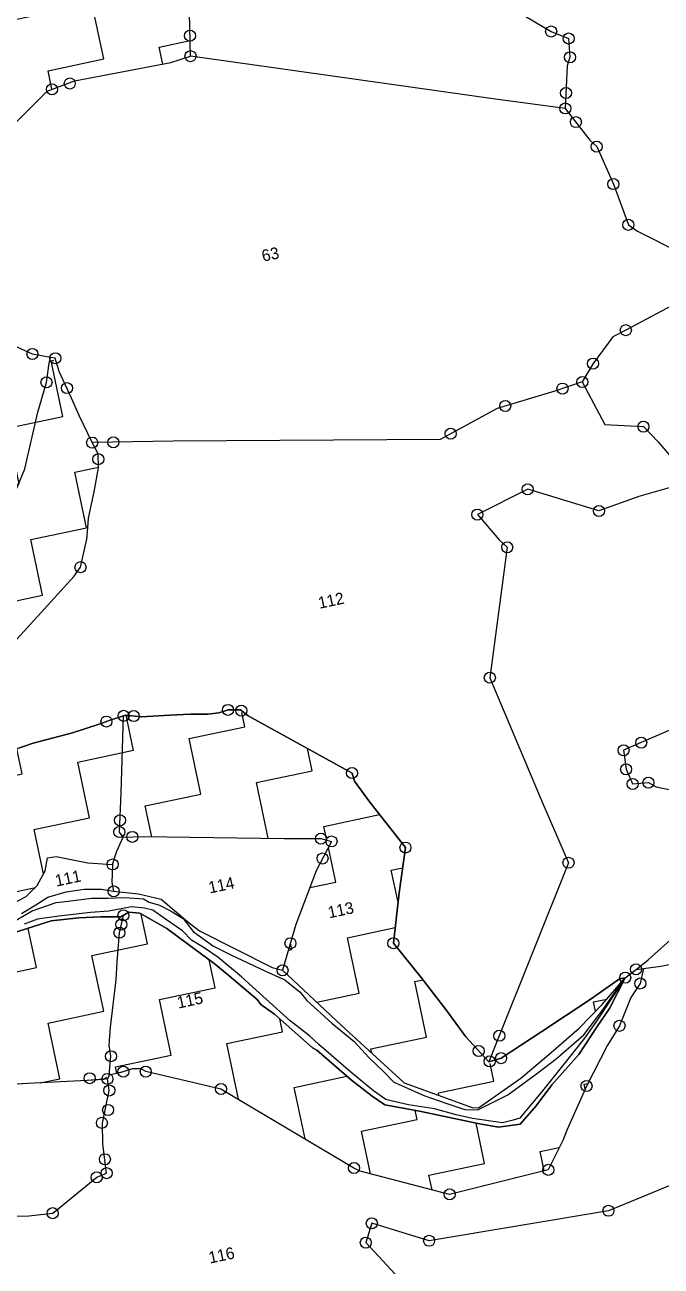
# Model space of a CAD drawing. Header units: metres. Extents: x 349663 to 353892, y 1754751 to 1757959.
# Drawn here: x 351965 to 352475, y 1755971 to 1756966 of the extents above; entities that cross this region are included whole.
import ezdxf
from ezdxf.enums import TextEntityAlignment as Align

# ---------------------------------------------------------------- set-up
doc = ezdxf.new("R2010")
doc.units = ezdxf.units.M
for name, color, linetype in [('LINE_WATER', 4, 'Continuous'), ('POLY_HATCH', 12, 'Continuous'), ('POLY_PARCEL', 6, 'Continuous'), ('POLY_WATER', 4, 'Continuous'), ('SYM_STONE', 1, 'Continuous'), ('TEXT_PARCEL', 7, 'Continuous')]:
    doc.layers.add(name, color=color, linetype=linetype)
doc.styles.add('kruti dev 050', font='KRDEV050.TTF')

# ---------------------------------------------------------------- blocks, each defined once
blk = doc.blocks.new('STONE')
blk.add_circle((0, 0), 0.0851)
blk = doc.blocks.new('ggg')
at = {"layer": 'POLY_HATCH'}
h = blk.add_hatch(dxfattribs=at)
h.set_pattern_fill('ZIGZAG', color=256, scale=364.521178, angle=11.93241, style=0)
h.set_pattern_definition([(11.9324, (350025.58, 1754512.46), (35.15964, 54.0015), [45.5651, -45.5651]), (101.9324, (350070.163, 1754521.88), (-54.0015, 35.15964), [45.5651, -45.5651])])
h.paths.add_polyline_path([(351900.57, 1756737.26), (351853.5, 1756756.54), (351854.08, 1756787.69), (351875.16, 1756806.43), (351894.09, 1756823.49), (351923, 1756853), (351982.56, 1756912.4), (352004.51, 1756920.77), (352081.66, 1756935.28), (352097.42, 1756940.44), (352096.38, 1756986.61), (352099.68, 1757029.35), (352097.64, 1757041.1), (352061.3, 1757067.13), (352052.99, 1757075.52), (352034.46, 1757089.36), (352025.74, 1757121.82), (352021.01, 1757147.64), (352046.92, 1757186.46), (352070.46, 1757221.39), (352089.74, 1757249.46), (352106.31, 1757253.51), (352119.99, 1757276.64), (352122.99, 1757289.08), (352134.86, 1757310.13), (352145.51, 1757334.3), (352149.89, 1757358.84), (352160.57, 1757380.2), (352180.2, 1757404.29), (352153.77, 1757399.77), (352128.3, 1757387.83), (352115.28, 1757364.55), (352111.83, 1757355.57), (352102.14, 1757332.12), (352097.92, 1757317.9), (352069.84, 1757291.44), (352052.33, 1757274.27), (352014.89, 1757239.27), (352000.89, 1757225.83), (351981.92, 1757208.54), (351978.93, 1757205.07), (351970.11, 1757198.19), (351965.04, 1757193.18), (351949.38, 1757178.3), (351923.69, 1757152.8), (351924.51, 1757144.09), (351934.71, 1757133.12), (351932.11, 1757111.74), (351927.32, 1757081.4), (351923.5, 1757057.44), (351918.33, 1757034.36), (351921.45, 1757025.07), (351936.4, 1756992.73), (351932.57, 1756976.1), (351922.35, 1756955.03), (351916.36, 1756939.49), (351907.15, 1756933.69), (351871.66, 1756911.52), (351862.32, 1756907.19), (351827.85, 1756885.63), (351809.39, 1756876.09), (351802.84, 1756865.06), (351752.7, 1756819.39), (351747.08, 1756810.35), (351752.74, 1756807.79), (351776.79, 1756798.21), (351770.49, 1756784.14), (351766, 1756760.87), (351759.61, 1756734.44), (351750.53, 1756667.7), (351748.97, 1756653.31), (351758.33, 1756630.98), (351770.24, 1756625.78), (351797.42, 1756614.16), (351827.38, 1756605.83), (351826.79, 1756584.87), (351815.28, 1756572.61), (351815.81, 1756558.89), (351850.35, 1756564.66), (351878.26, 1756575.11), (351898.67, 1756581.08), (351907.8, 1756585.83), (351907.59, 1756590.84), (351905.95, 1756602.59), (351912.9, 1756604.34), (351919.89, 1756603.29), (351932.44, 1756606.5), (351937.52, 1756619.84), (351949.6, 1756619.97), (351953.78, 1756606.52), (351949.85, 1756596.12), (351947.07, 1756587.93), (351948.78, 1756579.86), (351936.38, 1756577.24), (351929.99, 1756578.14), (351911.3, 1756571.94), (351895.96, 1756565.88), (351886.54, 1756557.02), (351871.64, 1756555.68), (351864.8, 1756553.39), (351859.71, 1756544.16), (351859.49, 1756539.89), (351856.78, 1756530.03), (351857.38, 1756524.53), (351861.18, 1756517.7), (351848.41, 1756504.46), (351843.39, 1756487.53), (351802.5, 1756455.04), (351748.97, 1756468.55), (351699.25, 1756475.56), (351677.16, 1756460.18), (351670.48, 1756413.84), (351681.65, 1756391.8), (351697.33, 1756359.1), (351716.39, 1756342.69), (351731.85, 1756328.6), (351769.12, 1756323.76), (351790.33, 1756325.31), (351828.33, 1756340.19), (351844.51, 1756337.74), (351872.25, 1756326.97), (351901.58, 1756308.71), (351894.09, 1756288.55), (351878.01, 1756262.65), (351842.13, 1756260.94), (351810.3, 1756267.91), (351809.72, 1756252.13), (351817.24, 1756239.24), (351857.54, 1756231.05), (351876.45, 1756233.17), (351888.6, 1756241.33), (351900.98, 1756244.91), (351921.46, 1756245.84), (351931.7, 1756239.99), (351935.87, 1756246.7), (351952.86, 1756260.74), (351965.81, 1756267.36), (351974.58, 1756276.07), (351980.85, 1756287.85), (351982.79, 1756298.22), (351989.88, 1756299.23), (352015.28, 1756294.15), (352034.99, 1756292.97), (352041.86, 1756314.9), (352059.82, 1756315.25), (352172.53, 1756313.8), (352211.54, 1756313.6), (352198.09, 1756287.92), (352181.88, 1756244.89), (352171.19, 1756208.2), (352218.17, 1756164.33), (352268.69, 1756118.04), (352323.18, 1756098.32), (352328.23, 1756098.13), (352362.07, 1756121.87), (352386.57, 1756142.39), (352408.79, 1756161.8), (352427.35, 1756180.74), (352445.79, 1756202.25), (352441.18, 1756201.42), (352417.7, 1756184.74), (352379, 1756159.2), (352338.47, 1756132.69), (352318.08, 1756154.81), (352302.03, 1756176.68), (352282.33, 1756202.53), (352260, 1756229.88), (352264.6, 1756270.32), (352269.67, 1756306.51), (352241.04, 1756342.98), (352222.23, 1756368.7), (352134.91, 1756416.72), (352127.53, 1756416.78), (352116.47, 1756413.34), (352097.44, 1756413.32), (352080.83, 1756412.49), (352058.25, 1756411.12), (352045.3, 1756412.51), (352033.02, 1756408.46), (352024.19, 1756405.38), (352002.79, 1756398.42), (351971.46, 1756390.1), (351951, 1756383.24), (351884.58, 1756399.94), (351880.07, 1756402.88), (351856.08, 1756410.62), (351886.75, 1756419.82), (351901.55, 1756425.76), (351923.98, 1756435.56), (351942.2, 1756456.01), (352004.09, 1756523.79), (352009.31, 1756531.08), (352014.47, 1756553.45), (352015.54, 1756569.57), (352020.23, 1756591.51), (352023.81, 1756610.56), (352023.36, 1756622), (352018.65, 1756630.9), (352008.22, 1756652.55), (352002.1, 1756666.56), (351987.1, 1756698.82), (351985.16, 1756699.18), (351970.77, 1756701.8), (351949.82, 1756711.33), (351918.09, 1756727.13)])
h = blk.add_hatch(dxfattribs=at)
h.set_pattern_fill('ZIGZAG', color=256, scale=364.521178, angle=11.93241, style=0)
h.set_pattern_definition([(11.9324, (349947.735, 1754338.57), (35.15964, 54.0015), [45.5651, -45.5651]), (101.9324, (349992.316, 1754347.99), (-54.0015, 35.15964), [45.5651, -45.5651])])
h.paths.add_polyline_path([(351618.74, 1756094.12), (351623.74, 1756088.24), (351692.15, 1756050.44), (351698.92, 1756047.79), (351714.69, 1756051.12), (351752.98, 1756060.08), (351788.3, 1756071.48), (351808.55, 1756078.5), (351873.95, 1756100.58), (351917.22, 1756114.3), (351966.9, 1756117.51), (352014.59, 1756119.81), (352028.02, 1756120.7), (352032.28, 1756124.25), (352041.59, 1756126.22), (352051.58, 1756129.37), (352052.43, 1756129.17), (352057.99, 1756129.2), (352061.61, 1756127.05), (352121.82, 1756113.11), (352228.38, 1756049.83), (352233.31, 1756047.22), (352305.07, 1756028.72), (352384.13, 1756048.34), (352395.69, 1756071.92), (352399.28, 1756080.61), (352414.78, 1756115.47), (352431.56, 1756148.33), (352441.19, 1756163.73), (352450.29, 1756186.3), (352457.87, 1756197.62), (352460.48, 1756209.72), (352454.49, 1756208.96), (352445.79, 1756202.25), (352433.16, 1756177.62), (352423.29, 1756163.15), (352408.64, 1756140.68), (352386.89, 1756116.47), (352364.19, 1756085.42), (352344.24, 1756082.43), (352327.72, 1756085.4), (352280.88, 1756095.41), (352251.8, 1756100.56), (352226.52, 1756120.16), (352198.56, 1756144.12), (352195.18, 1756146.09), (352164.7, 1756173.02), (352153.92, 1756180.69), (352150.86, 1756184.83), (352128.53, 1756203.79), (352116.49, 1756213.62), (352094.91, 1756229.36), (352078.55, 1756241.78), (352056.86, 1756253.88), (352048.07, 1756254.71), (352041.59, 1756250.92), (352025.67, 1756251.05), (352008.05, 1756250.29), (351985.7, 1756247.72), (351951.64, 1756236.75), (351944.97, 1756227.82), (351935.7, 1756214.29), (351927.04, 1756197.1), (351897.46, 1756193.83), (351868.04, 1756196.05), (351836.4, 1756199.76), (351807.4, 1756202.17), (351782.71, 1756213.2), (351766.08, 1756237.58), (351751.44, 1756258.43), (351745.32, 1756263.23), (351729.38, 1756258.51), (351718.54, 1756258.62), (351712.4, 1756262.12), (351689.29, 1756267.74), (351668.22, 1756270.78), (351616.86, 1756260.83), (351612.79, 1756258.77), (351607.66, 1756244.16), (351591.89, 1756241.16), (351578.67, 1756238.36), (351571.42, 1756231.43), (351567.08, 1756223.88), (351554.05, 1756213.03), (351518, 1756191.29), (351502.15, 1756205.66), (351479.88, 1756203.05), (351456.27, 1756201.06), (351432, 1756196.53), (351381.93, 1756184.01), (351358.81, 1756174.03), (351311.58, 1756152.09), (351306.58, 1756166.23), (351301.23, 1756198.69), (351293.59, 1756249.05), (351330.19, 1756289.63), (351374.58, 1756338.37), (351397.07, 1756373.47), (351367.35, 1756383.14), (351338.95, 1756346.59), (351317.46, 1756321.29), (351299.1, 1756301.1), (351257.48, 1756253.13), (351267.15, 1756186.41), (351275.35, 1756135.5), (351322.74, 1756106.27), (351357.79, 1756083.8), (351442.75, 1756028.31), (351532.69, 1756005.67), (351587.53, 1755992.35), (351591.53, 1756001.07), (351594.18, 1756013.18), (351602.36, 1756100.25)])
at = {"layer": 'LINE_WATER'}
blk.add_lwpolyline([(351952.56, 1756245.52), (351970.68, 1756255.79), (351989.8, 1756262.45), (351995.15, 1756263.1), (352018.15, 1756266.06), (352031.07, 1756265.93), (352044.58, 1756266.4), (352059.75, 1756265.31), (352064.36, 1756262.71), (352072.72, 1756260.42), (352081.84, 1756255.68), (352091.47, 1756249.61), (352099.65, 1756239.18), (352115.94, 1756227.6), (352129.68, 1756220.6), (352157.53, 1756207.41), (352173.04, 1756200.68), (352185.19, 1756190.61), (352190.61, 1756184.13), (352210.59, 1756165.77), (352228.47, 1756151.19), (352240.56, 1756138.01), (352252.45, 1756126.94), (352260.45, 1756118.69), (352266.53, 1756115.92), (352284.43, 1756108.02), (352302.77, 1756101.41), (352317.39, 1756096.63), (352327.69, 1756096.43), (352351.65, 1756108.4), (352375.83, 1756126.15), (352390.56, 1756137.39), (352412.75, 1756156.62), (352427.88, 1756176.51), (352441.6, 1756196.33), (352445.79, 1756202.25), (352422.36, 1756166.52), (352413.1, 1756153.84), (352396.52, 1756132.93), (352378.39, 1756110.27), (352365.77, 1756095.44), (352361.37, 1756089.63), (352355.94, 1756088.25), (352347.35, 1756085.95), (352323.46, 1756089.49), (352310.19, 1756092.4), (352292.96, 1756097.11), (352272, 1756100.3), (352258.18, 1756103.58), (352253.91, 1756104.59), (352244.08, 1756111.57), (352225.99, 1756126.47), (352200.29, 1756148.69), (352192.84, 1756155.7), (352177.37, 1756167.62), (352149.68, 1756192.51), (352138.39, 1756203), (352119.27, 1756218.7), (352108.38, 1756226.17), (352098.24, 1756232.37), (352090.93, 1756239.88), (352078.33, 1756248.66), (352067.17, 1756256.32), (352060.6, 1756258.03), (352050.1, 1756259.15), (352032, 1756255.56), (352017.25, 1756254.48), (351991.87, 1756251.5), (351974.95, 1756249.11), (351964.09, 1756245.15)], dxfattribs=at)
at = {"layer": 'POLY_HATCH'}
for points in [[(351942.2, 1756456.01), (352004.09, 1756523.79), (352009.31, 1756531.08), (352014.47, 1756553.45), (352015.08, 1756562.58), (352015.7, 1756570.3), (352020.23, 1756591.51), (352023.81, 1756610.56), (352023.36, 1756622), (352018.65, 1756630.9), (352008.22, 1756652.55), (352002.1, 1756666.56), (351992.19, 1756687.88), (351989.05, 1756698.47), (351985.16, 1756699.18), (351970.77, 1756701.8), (351949.82, 1756711.33)], [(351923, 1756853), (351982.56, 1756912.4), (352004.51, 1756920.77), (352081.66, 1756935.28), (352097.42, 1756940.44), (352096.38, 1756986.61)], [(351952.86, 1756260.74), (351965.81, 1756267.36), (351974.58, 1756276.07), (351980.85, 1756287.85), (351982.79, 1756298.22), (351989.88, 1756299.23), (352015.28, 1756294.15), (352034.99, 1756292.97), (352038.33, 1756303.64), (352043.49, 1756314.93), (352059.82, 1756315.25), (352172.53, 1756313.8), (352201.94, 1756313.65), (352210.4, 1756311.41), (352198.09, 1756287.92), (352181.88, 1756244.89), (352171.19, 1756208.2), (352218.17, 1756164.33), (352268.69, 1756118.04), (352323.18, 1756098.32), (352328.23, 1756098.13), (352362.07, 1756121.87), (352386.57, 1756142.39), (352408.79, 1756161.8), (352427.35, 1756180.74), (352445.79, 1756202.25), (352445.79, 1756202.25), (352441.18, 1756201.42), (352417.7, 1756184.74), (352379, 1756159.2), (352346.34, 1756137.83), (352336.38, 1756134.95), (352318.08, 1756154.81), (352302.03, 1756176.68), (352282.33, 1756202.53), (352260, 1756229.88), (352264.6, 1756270.32), (352269.67, 1756306.51), (352241.04, 1756342.98), (352228.73, 1756359.82), (352226.86, 1756366.16), (352143.64, 1756411.92), (352137.52, 1756416.7), (352127.53, 1756416.78), (352120.23, 1756414.51), (352111.23, 1756413.33), (352097.44, 1756413.32), (352080.83, 1756412.49), (352058.25, 1756411.12), (352045.3, 1756412.51), (352043.86, 1756412.03), (352033.02, 1756408.46), (352024.19, 1756405.38), (352002.79, 1756398.42), (351971.46, 1756390.1), (351955.88, 1756384.88)], [(352030.01, 1756122.36), (352028.02, 1756120.7), (352014.59, 1756119.81), (351966.9, 1756117.51), (351917.22, 1756114.3)], [(351951.64, 1756236.75), (351985.7, 1756247.72), (352008.05, 1756250.29), (352025.67, 1756251.05), (352041.59, 1756250.92), (352048.07, 1756254.71), (352056.86, 1756253.88), (352078.55, 1756241.78), (352094.91, 1756229.36), (352116.49, 1756213.62), (352128.53, 1756203.79), (352150.86, 1756184.83), (352153.92, 1756180.69), (352164.7, 1756173.02), (352195.18, 1756146.09), (352198.56, 1756144.12), (352226.52, 1756120.16), (352243.07, 1756107.33), (352253.17, 1756100.32), (352280.88, 1756095.41), (352327.72, 1756085.4), (352344.24, 1756082.43), (352361.73, 1756085.05), (352374.56, 1756099.6), (352386.89, 1756116.47), (352408.64, 1756140.68), (352423.29, 1756163.15), (352433.16, 1756177.62), (352445.79, 1756202.25), (352454.49, 1756208.96), (352460.48, 1756209.72), (352457.87, 1756197.62), (352450.29, 1756186.3), (352441.19, 1756163.73), (352431.56, 1756148.33), (352414.78, 1756115.47), (352399.28, 1756080.61), (352395.69, 1756071.92), (352384.13, 1756048.34), (352305.07, 1756028.72), (352233.31, 1756047.22), (352228.38, 1756049.83), (352121.82, 1756113.11), (352061.61, 1756127.05), (352057.99, 1756129.2), (352050.94, 1756129.16), (352041.59, 1756126.22), (352032.28, 1756124.25)]]:
    blk.add_lwpolyline(points, dxfattribs=at)
at = {"layer": 'POLY_PARCEL'}
for points in [[(352097.42, 1756940.44), (352096.38, 1756986.61), (352099.68, 1757029.35), (352097.64, 1757041.1), (352061.3, 1757067.13), (352052.99, 1757075.52), (352034.46, 1757089.36), (352025.74, 1757121.82), (352021.01, 1757147.64), (352046.92, 1757186.46), (352070.46, 1757221.39), (352105.7, 1757272.7), (352118.09, 1757286.19), (352109.84, 1757302.93), (352102.84, 1757317.31), (352097.92, 1757317.9)], [(352236.59, 1757109.32), (352244.02, 1757091.32), (352268.11, 1757052.92), (352284.94, 1757025), (352313.36, 1756978.09), (352351.63, 1756980.74), (352386.45, 1756960.19), (352400.47, 1756954.57), (352401.47, 1756939.56), (352399.31, 1756932.58), (352397.79, 1756898.55)], [(351985.16, 1756699.18), (351970.77, 1756701.8), (351949.82, 1756711.33), (351918.09, 1756727.13), (351900.57, 1756737.26), (351865.04, 1756751.81), (351853.55, 1756759.28), (351853.99, 1756782.78), (351858.82, 1756791.91), (351875.16, 1756806.43), (351894.09, 1756823.49), (351923, 1756853), (351982.56, 1756912.4), (352004.51, 1756920.77), (352081.66, 1756935.28), (352097.42, 1756940.44)], [(352397.79, 1756898.55), (352341.8, 1756905.93), (352163.89, 1756931.12), (352097.42, 1756940.44)], [(352397.79, 1756898.55), (352417.53, 1756873.07), (352422.92, 1756867.95), (352436.3, 1756837.95), (352448.29, 1756805.31), (352455.62, 1756800.21), (352488.92, 1756783.41), (352491.9, 1756766.15), (352490.54, 1756759.61), (352491.3, 1756744.92), (352446.27, 1756720.94), (352435.84, 1756715.51), (352419.99, 1756694.18), (352411.36, 1756679.46)], [(351948.49, 1756581.2), (351953.88, 1756587.69), (351958.56, 1756594.86), (351964.67, 1756609.94), (351975.11, 1756655.18), (351982.03, 1756679.12), (351984.14, 1756694.47), (351985.16, 1756699.18)], [(352018.65, 1756630.9), (352008.22, 1756652.55), (352002.1, 1756666.56), (351992.19, 1756687.88), (351989.05, 1756698.47), (351985.16, 1756699.18)], [(352411.36, 1756679.46), (352389.46, 1756672.12), (352343.25, 1756658.31), (352297.4, 1756633.41), (352083.64, 1756631.9), (352018.65, 1756630.9)], [(352411.36, 1756679.46), (352429.52, 1756645.38), (352460.4, 1756643.7), (352472.16, 1756631.49), (352488.81, 1756611.95), (352491.02, 1756601.48), (352482.98, 1756595.09), (352456.78, 1756587.59), (352424.76, 1756576.14), (352367.63, 1756593.48), (352327.3, 1756573.23), (352344.86, 1756553.1), (352351.23, 1756547.02), (352337.29, 1756442.58), (352379.6, 1756342.21), (352400.34, 1756294.31), (352342.14, 1756148.97), (352336.38, 1756134.95)], [(351858.14, 1756411.24), (351886.75, 1756419.82), (351901.55, 1756425.76), (351923.98, 1756435.56), (351942.2, 1756456.01), (352004.09, 1756523.79), (352009.31, 1756531.08), (352014.47, 1756553.45), (352015.08, 1756562.58), (352015.7, 1756570.3), (352020.23, 1756591.51), (352023.81, 1756610.56), (352023.36, 1756622), (352018.65, 1756630.9)], [(352699.89, 1756357.76), (352696.37, 1756371.1), (352652.65, 1756442.76), (352636.72, 1756444.09), (352624.82, 1756433.75), (352597.86, 1756427.01), (352506.03, 1756406.04), (352484.6, 1756401.9), (352444.46, 1756384.43), (352446.5, 1756369.23), (352451.73, 1756357.44), (352464.41, 1756358.55), (352470.6, 1756355.17), (352491.13, 1756351.01), (352537.45, 1756337.35), (352551.71, 1756330.98), (352564.83, 1756318.9), (352571.67, 1756312.74)], [(352043.86, 1756412.03), (352045.3, 1756412.51), (352058.25, 1756411.12), (352080.83, 1756412.49), (352097.44, 1756413.32), (352111.23, 1756413.33), (352120.23, 1756414.51), (352127.53, 1756416.78), (352137.52, 1756416.7), (352143.64, 1756411.92), (352226.86, 1756366.16), (352228.73, 1756359.82), (352241.04, 1756342.98), (352269.67, 1756306.51), (352264.6, 1756270.32), (352260, 1756229.88), (352282.33, 1756202.53), (352302.03, 1756176.68), (352318.08, 1756154.81), (352336.38, 1756134.95)], [(351858.14, 1756411.24), (351864.14, 1756408.02), (351880.07, 1756402.88), (351884.58, 1756399.94), (351944.96, 1756384.76), (351955.88, 1756384.88), (351971.46, 1756390.1), (352002.79, 1756398.42), (352024.19, 1756405.38), (352033.02, 1756408.46), (352043.86, 1756412.03)], [(352043.49, 1756314.93), (352040.46, 1756318.91), (352041.85, 1756350.3), (352043.86, 1756412.03)], [(352034.99, 1756292.97), (352038.33, 1756303.64), (352043.49, 1756314.93)], [(352043.49, 1756314.93), (352059.82, 1756315.25), (352172.53, 1756313.8), (352201.94, 1756313.65), (352210.4, 1756311.41), (352198.09, 1756287.92), (352181.88, 1756244.89), (352171.19, 1756208.2)], [(352454.49, 1756208.96), (352464.22, 1756216.46), (352536.89, 1756281.84), (352570.25, 1756311.83), (352571.67, 1756312.74)], [(351931.7, 1756239.99), (351935.87, 1756246.7), (351952.86, 1756260.74), (351965.81, 1756267.36), (351974.58, 1756276.07), (351980.85, 1756287.85), (351982.79, 1756298.22), (351989.88, 1756299.23), (352015.28, 1756294.15), (352034.99, 1756292.97)], [(352034.99, 1756292.97), (352034.4, 1756278.51), (352035.8, 1756271.5)], [(352032.28, 1756124.25), (352033.7, 1756139.37), (352032.3, 1756148.31), (352033.41, 1756162.51), (352037.76, 1756200.61), (352038.64, 1756214.89), (352040.5, 1756238.3), (352043.71, 1756252.16)], [(352460.48, 1756209.72), (352474.28, 1756211.49), (352545.02, 1756225.57), (352554.73, 1756224.74), (352565.62, 1756227.91), (352570.73, 1756222.92), (352582.45, 1756215.29), (352617.79, 1756188.98), (352597.4, 1756155.51), (352588.99, 1756137.86), (352576.57, 1756136.25), (352551.43, 1756143.07), (352541.83, 1756137.86), (352485.28, 1756114.08), (352499.11, 1756042.94), (352432.34, 1756015.55), (352288.64, 1755991.53), (352242.73, 1756005.52), (352237.9, 1755990.07), (352261.47, 1755964.73), (352254.86, 1755957.91), (352182.76, 1755909.18), (352175.85, 1755903.96), (352087.02, 1755859.2)], [(352460.48, 1756209.72), (352457.87, 1756197.62), (352450.29, 1756186.3), (352441.19, 1756163.73), (352431.56, 1756148.33), (352414.78, 1756115.47), (352399.28, 1756080.61), (352395.69, 1756071.92), (352384.13, 1756048.34), (352305.07, 1756028.72), (352233.31, 1756047.22), (352228.38, 1756049.83), (352121.82, 1756113.11), (352061.61, 1756127.05), (352057.99, 1756129.2), (352050.94, 1756129.16), (352043.58, 1756126.94), (352032.28, 1756124.25)], [(352336.38, 1756134.95), (352346.34, 1756137.83), (352379, 1756159.2), (352417.7, 1756184.74), (352441.18, 1756201.42), (352445.79, 1756202.25), (352454.49, 1756208.96)], [(352454.49, 1756208.96), (352460.48, 1756209.72)], [(352030.87, 1756121.21), (352030.87, 1756121.21), (352014.59, 1756119.81), (351966.9, 1756117.51), (351913.51, 1756114.22), (351873.95, 1756100.58), (351808.55, 1756078.5), (351781.57, 1756069.15), (351778.19, 1756068.01)], [(351873.59, 1756010.3), (351892.08, 1756010.2), (351967.83, 1756011.56), (351987.05, 1756013.63), (352022.28, 1756042.37), (352030.24, 1756045.71), (352027.3, 1756069.05), (352027.3, 1756069.05), (352027.03, 1756085.87), (352032.35, 1756111.93), (352030.87, 1756121.21)], [(352032.28, 1756124.25), (352030.87, 1756121.21)]]:
    blk.add_lwpolyline(points, dxfattribs=at)
at = {"layer": 'POLY_WATER'}
blk.add_lwpolyline([(351961.98, 1756253.81), (351973.39, 1756260.6), (351983.07, 1756266.71), (351997.82, 1756271.08), (352012.11, 1756273.16), (352019.32, 1756273.12), (352026.04, 1756273.19), (352035.8, 1756271.5), (352055.67, 1756269.43), (352073.82, 1756265.13), (352095.11, 1756247.41), (352104.65, 1756239.83), (352162.87, 1756210.51), (352171.19, 1756208.2), (352218.17, 1756164.33), (352268.69, 1756118.04), (352323.18, 1756098.32), (352328.23, 1756098.13), (352362.07, 1756121.87), (352386.57, 1756142.39), (352408.79, 1756161.8), (352427.35, 1756180.74), (352445.79, 1756202.25), (352433.16, 1756177.62), (352423.29, 1756163.15), (352408.64, 1756140.68), (352386.89, 1756116.47), (352374.56, 1756099.6), (352361.73, 1756085.05), (352344.24, 1756082.43), (352327.72, 1756085.4), (352280.88, 1756095.41), (352253.17, 1756100.32), (352243.07, 1756107.33), (352226.52, 1756120.16), (352198.56, 1756144.12), (352195.18, 1756146.09), (352164.7, 1756173.02), (352153.92, 1756180.69), (352150.86, 1756184.83), (352128.53, 1756203.79), (352116.49, 1756213.62), (352094.91, 1756229.36), (352078.55, 1756241.78), (352056.86, 1756253.88), (352048.07, 1756254.71), (352041.59, 1756250.92), (352025.67, 1756251.05), (352008.05, 1756250.29), (351985.7, 1756247.72), (351951.64, 1756236.75)], dxfattribs=at)
at = {"layer": 'SYM_STONE', "xscale": 52.07445401703352, "yscale": 52.07445401703352, "zscale": 52.07445401703352, "rotation": 11.93240837549923}
for p in [(352097.05, 1756956.86), (352386.45, 1756960.19), (352400.47, 1756954.57), (352097.42, 1756940.44), (352401.47, 1756939.56), (352000.69, 1756918.53), (351986.4, 1756913.86), (352398.34, 1756910.92), (352397.79, 1756898.55), (352406.27, 1756887.6), (352422.92, 1756867.95), (352436.3, 1756837.95), (352448.29, 1756805.31), (352446.27, 1756720.94), (351970.77, 1756701.8), (351989.05, 1756698.47), (352419.99, 1756694.18), (351982.03, 1756679.12), (352411.36, 1756679.46), (351998.41, 1756674.51), (352395.53, 1756674.16), (352349.64, 1756660.21), (352305.89, 1756638.02), (352460.4, 1756643.7), (352018.65, 1756630.9), (352035.56, 1756631.16), (352023.53, 1756617.6), (352367.63, 1756593.48), (352327.3, 1756573.23), (352424.76, 1756576.14), (352351.23, 1756547.02), (352009.31, 1756531.08), (352337.29, 1756442.58), (352043.86, 1756412.03), (352051.85, 1756411.81), (352127.53, 1756416.78), (352138.13, 1756416.23), (352030.09, 1756407.44), (352458.62, 1756390.59), (352444.46, 1756384.43), (352446.5, 1756369.23), (352226.86, 1756366.16), (352451.73, 1756357.44), (352464.41, 1756358.55), (352040.46, 1756318.91), (352040.88, 1756328.38), (352050.79, 1756315.07), (352201.94, 1756313.65), (352210.4, 1756311.41), (352269.67, 1756306.51), (352034.99, 1756292.97), (352203.25, 1756297.76), (352400.34, 1756294.31), (352035.8, 1756271.5), (352043.71, 1756252.16), (352042.02, 1756244.88), (352040.5, 1756238.3), (352177.51, 1756229.88), (352260, 1756229.88), (352171.19, 1756208.2), (352445.79, 1756202.25), (352454.49, 1756208.96), (352457.87, 1756197.62), (352441.19, 1756163.73), (352344.86, 1756155.76), (352328.4, 1756143.6), (352033.7, 1756139.37), (352337.23, 1756135.2), (352346.34, 1756137.83), (352016.67, 1756121.74), (352030.87, 1756121.21), (352043.58, 1756126.94), (352061.61, 1756127.05), (352032.35, 1756111.93), (352121.82, 1756113.11), (352414.78, 1756115.47), (352031.41, 1756096.36), (352026.41, 1756086), (352028.84, 1756056.85), (352022.28, 1756042.37), (352030.24, 1756045.71), (352228.38, 1756049.83), (352384.13, 1756048.34), (352305.07, 1756028.72), (351987.05, 1756013.63), (352432.34, 1756015.55), (352242.73, 1756005.52), (352288.64, 1755991.53), (352237.9, 1755990.07)]:
    blk.add_blockref('STONE', p, dxfattribs=at)
at = {"layer": 'TEXT_PARCEL', "style": 'kruti dev 050'}
for s, p in [('63', (352161.42, 1756781.74)), ('112', (352210.06, 1756504.53)), ('111', (351999.22, 1756281.95)), ('114', (352122.12, 1756276.43)), ('113', (352217.83, 1756256.54)), ('115', (352096.98, 1756184.19)), ('116', (352122.28, 1755980.02))]:
    blk.add_text(s, height=9.373, rotation=11.93241, dxfattribs=at).set_placement(p, align=Align.MIDDLE)

msp = doc.modelspace()

# ---------------------------------------------------------------- block references
msp.add_blockref('ggg', (0, 0))

doc.saveas('drawing.dxf')
